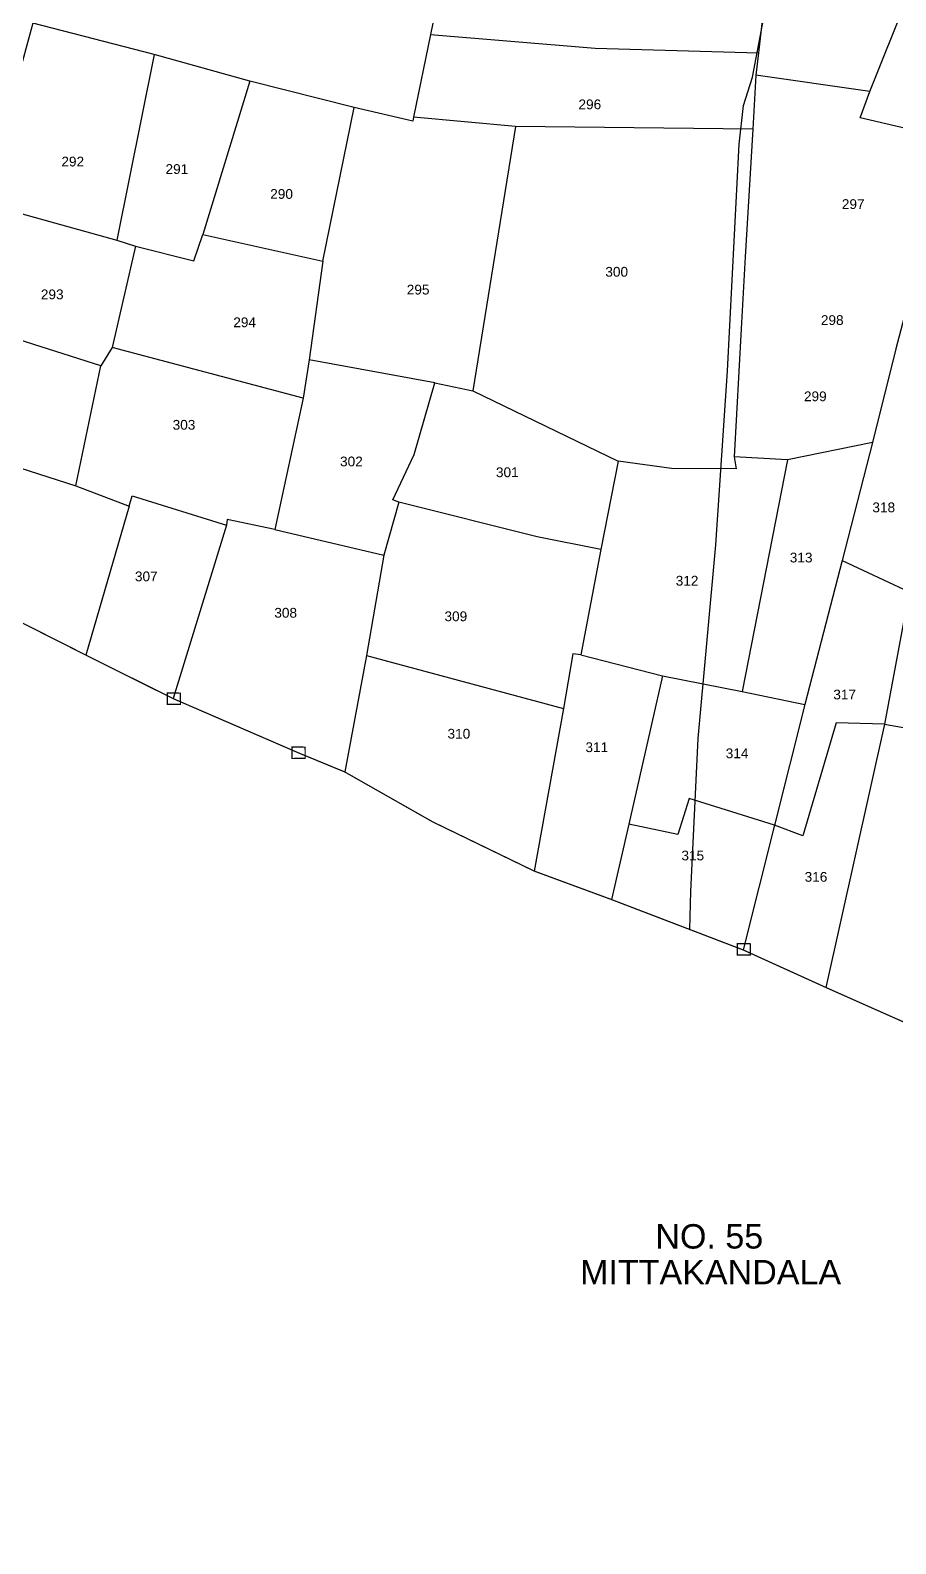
# Model space of a CAD drawing. Header units: inches. Extents: x 617 to 4497, y -923 to 1824.
# Drawn here: x 1239 to 1594, y -302 to 319 of the extents above; entities that cross this region are included whole.
import ezdxf
from ezdxf.enums import TextEntityAlignment as Align

# ---------------------------------------------------------------- set-up
doc = ezdxf.new("R2010")
doc.units = ezdxf.units.IN
doc.header["$LTSCALE"] = 15
doc.header["$MEASUREMENT"] = 0
for name, color, linetype in [('BOUNDARY', 5, 'Continuous'), ('PLOT', 7, 'Continuous'), ('PLOT NO', 7, 'Continuous'), ('ROAD', 50, 'Continuous')]:
    doc.layers.add(name, color=color, linetype=linetype)
doc.styles.get("Standard").update_dxf_attribs({"font": 'arial.ttf'})

msp = doc.modelspace()

# ---------------------------------------------------------------- linework, layer by layer
at = {"layer": 'BOUNDARY', "const_width": 0.5}
msp.add_lwpolyline([(1179.62, 104.38), (1261.98, 62.77), (1297.79, 44.92), (1348.99, 22.77), (1368.17, 14.87), (1404.29, -5.62), (1445.86, -25.76), (1477.58, -37.44), (1531.68, -58.13), (1565.59, -73.51), (1609.16, -92.85), (1622.45, -98.43), (1645.02, -111.09), (1707.93, -144.27), (1768.46, -177.45), (1805.85, -198.81), (1854.99, -227.76), (1894.11, -243.08), (1909.72, -287.99), (1921.98, -316.72)], dxfattribs=at)
at = {"layer": 'PLOT'}
for points in [[(1585.42, 604.35), (1577.24, 561.08), (1552.02, 430.96), (1547.01, 389.02), (1537.91, 309.73), (1536.87, 300.51), (1535.6, 278.33), (1532.47, 226.06), (1530.77, 196.57), (1527.97, 144.01), (1528.72, 139.08), (1502.22, 139.28), (1480.42, 142.21), (1473.2, 106), (1465.11, 62.85), (1461.81, 63.28), (1457.94, 40.81), (1445.86, -25.76)], [(1290.92, 509), (1263.2, 405.8), (1240.24, 321.82), (1220, 248.03), (1193.48, 152.14), (1179.62, 104.38)], [(1414.65, 371.67), (1403.41, 317.2), (1396.46, 283.3), (1396.17, 281.69), (1372.09, 287.22), (1329.31, 298.06), (1290.01, 309.01), (1240.24, 321.82)], [(1583.6, 293.77), (1613.94, 369.68), (1640.44, 360.25)], [(1403.41, 317.2), (1470.87, 311.55), (1537.91, 309.73)], [(1290.01, 309.01), (1274.75, 232.84)], [(1329.31, 298.06), (1309.92, 235.25)], [(1673.25, 250.32), (1617.16, 274.28), (1579.71, 283.01), (1583.6, 293.77), (1536.87, 300.51)], [(1220, 248.03), (1274.75, 232.84), (1282.32, 230.44), (1306.22, 224.34), (1309.92, 235.25), (1359.23, 224.25), (1372.09, 287.22)], [(1535.6, 278.33), (1438.22, 279.48), (1396.46, 283.3)], [(1438.22, 279.48), (1420.7, 171.05), (1480.42, 142.21)], [(1282.32, 230.44), (1272.77, 188.93), (1268.18, 181.38), (1212.55, 199.01), (1220, 248.03)], [(1359.23, 224.25), (1353.59, 183.75), (1351.08, 168.11), (1339.46, 114.22), (1320, 118.29), (1319.73, 115.99), (1297.79, 44.92)], [(1601.01, 213.74), (1594.31, 188.29), (1584.72, 149.94), (1572.27, 101.56), (1556.93, 42.5), (1544.44, -6.94), (1531.68, -58.13)], [(1351.08, 168.11), (1272.77, 188.93)], [(1200.75, 150.5), (1257.87, 132.11), (1268.18, 181.38)], [(1405.11, 174.43), (1353.59, 183.75)], [(1473.2, 106), (1447.08, 111.25), (1390.41, 125.41), (1387.87, 126.35), (1396.69, 145.05), (1405.11, 174.43), (1420.7, 171.05)], [(1584.72, 149.94), (1549.8, 142.78), (1527.97, 144.01)], [(1549.8, 142.78), (1531.25, 47.8)], [(1604.4, 148.24), (1599.78, 88.74), (1589.56, 34.42), (1565.59, -73.51)], [(1257.87, 132.11), (1279.69, 123.84), (1261.98, 62.77)], [(1279.69, 123.84), (1280.97, 128.12), (1319.73, 115.99)], [(1390.41, 125.41), (1384.25, 103.69), (1377.09, 62.58), (1368.17, 14.87)], [(1339.46, 114.22), (1384.25, 103.69)], [(1572.27, 101.56), (1599.78, 88.74)], [(1377.09, 62.58), (1457.94, 40.81)], [(1465.11, 62.85), (1498.53, 54.23), (1531.25, 47.8), (1556.93, 42.5)], [(1498.53, 54.23), (1484.72, -6.51), (1477.58, -37.44)], [(1589.56, 34.42), (1569.73, 34.95), (1556.1, -11.27), (1544.44, -6.94)], [(1589.56, 34.42), (1608.29, 31.17), (1650.84, 23.69), (1664.83, 21.14), (1647.54, -26.92), (1668.19, -38.8), (1723.08, -68.15), (1791.43, -106.65), (1768.46, -177.45)], [(1544.44, -6.94), (1509.47, 3.92), (1504.85, -10.81), (1484.72, -6.51)]]:
    msp.add_lwpolyline(points, dxfattribs=at)
at = {"layer": 'PLOT', "color": 3, "const_width": 0.5}
for points in [[(1295.44, 47.23), (1300.77, 47.17), (1300.8, 42.58), (1295.44, 42.53), (1295.44, 47.23), (1295.44, 47.23)], [(1346.59, 25.08), (1351.93, 25.03), (1351.95, 20.44), (1346.59, 20.38), (1346.59, 25.08), (1346.59, 25.08)], [(1529.21, -55.54), (1534.54, -55.59), (1534.57, -60.18), (1529.21, -60.24), (1529.21, -55.54), (1529.21, -55.54)]]:
    msp.add_lwpolyline(points, dxfattribs=at)
at = {"layer": 'ROAD'}
msp.add_lwpolyline([(1509.74, -49.78), (1510.23, -34.22), (1513.25, 28.62), (1520.41, 108.01), (1525.24, 179.36), (1530.04, 272.28), (1531.8, 288.11), (1535.51, 299.65), (1545.31, 351.6), (1555.29, 435.57), (1553.14, 444.95), (1555.48, 459.22), (1548.83, 489.92), (1543.94, 495.31), (1538.27, 523.86), (1528.48, 583.78), (1526.33, 595.51), (1518.11, 642.13), (1515.96, 662.46), (1515.18, 681.2), (1513.63, 730.45), (1516.04, 770.13), (1517.75, 811.34), (1514.46, 819.22)], dxfattribs=at)

# ---------------------------------------------------------------- texts
at = {"layer": 'PLOT NO'}
for s, height, p in [('296', 4, (1468.74, 288.55)), ('292', 4, (1256.6, 265.1)), ('291', 4, (1299.34, 262.03)), ('290', 4, (1342.28, 251.82)), ('297', 4, (1576.79, 247.66)), ('300', 4, (1479.76, 219.9)), ('293', 4, (1248.19, 210.65)), ('295', 4, (1398.3, 212.6)), ('294', 4, (1327.13, 199.2)), ('298', 4, (1568.19, 200.11)), ('299', 4, (1561.24, 168.85)), ('303', 4, (1302.25, 157.17)), ('302', 4, (1370.93, 142.14)), ('301', 4, (1434.89, 137.71)), ('318', 4, (1589.32, 123.33)), ('313', 4, (1555.43, 102.75)), ('307', 4, (1286.78, 95.03)), ('312', 4, (1508.63, 93.25)), ('308', 4, (1343.96, 80.11)), ('309', 4, (1413.77, 78.67)), ('317', 4, (1573.28, 46.6)), ('310', 4, (1415.02, 30.52)), ('311', 4, (1471.6, 24.99)), ('314', 4, (1529.15, 22.49)), ('315', 4, (1510.97, -19.41)), ('316', 4, (1561.52, -28.16)), ('NO. 55', 10, (1517.75, -175.54)), ('MITTAKANDALA', 10, (1518.29, -190.21))]:
    msp.add_text(s, height=height, dxfattribs=at).set_placement(p, align=Align.MIDDLE_CENTER)

doc.saveas('drawing.dxf')
